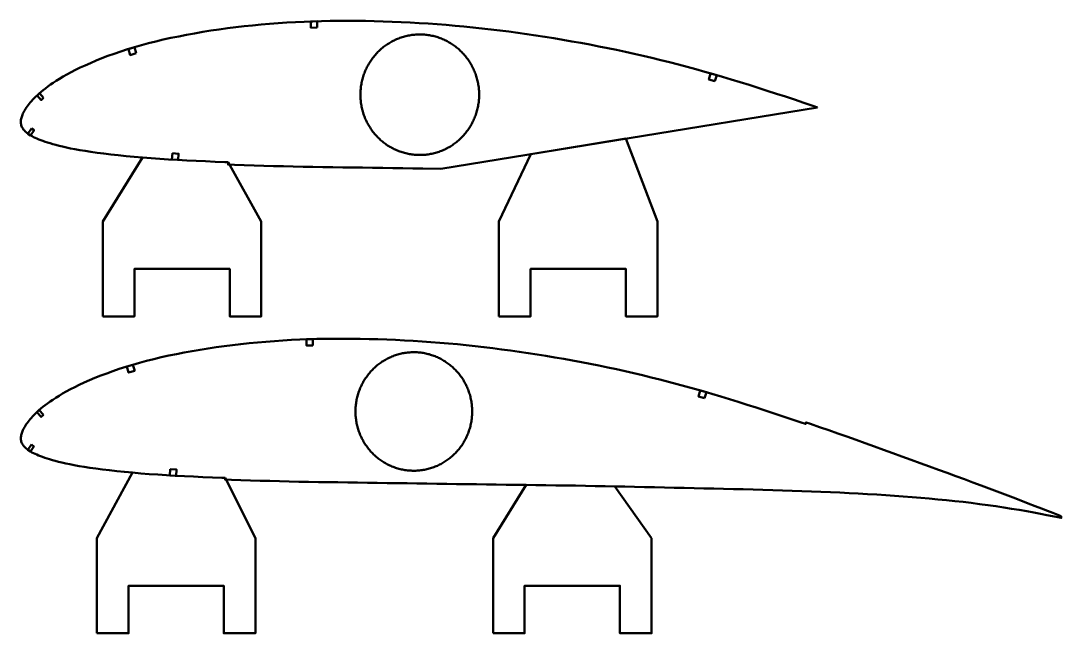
# Model space of a CAD drawing. Header units: metres. Extents: x -32 to 1074, y -15727 to -24.
# Drawn here: x -1 to 656, y -11240 to -10853 of the extents above; entities that cross this region are included whole.
import ezdxf

# ---------------------------------------------------------------- set-up
doc = ezdxf.new("R2010")
doc.units = ezdxf.units.M
doc.layers.add('Layer', color=7, linetype='Continuous', lineweight=50)

msp = doc.modelspace()

# ---------------------------------------------------------------- linework, layer by layer
at = {"layer": 'Layer', "color": 1}
for p, q in [((351.25, -10932.61), (351.25, -10933.11)), ((101.25, -10941.35), (101.25, -10941.85)), ((97.5, -11140.59), (97.5, -11141.09)), ((347.5, -11146.81), (347.5, -11147.31))]:
    msp.add_line(p, q, dxfattribs=at)
at = {"layer": 'Layer'}
for points in [[(502.25, -10907.99), (502.25, -10907.99), (499.34, -10907), (493.58, -10905.05), (487.82, -10903.12), (482.07, -10901.22), (476.32, -10899.35), (470.57, -10897.49), (464.83, -10895.65), (459.14, -10893.85), (453.48, -10892.09), (447.86, -10890.37), (442.26, -10888.69), (436.68, -10887.06), (431.12, -10885.47), (425.55, -10883.92), (420, -10882.4), (414.45, -10880.93), (408.91, -10879.5), (403.36, -10878.12), (397.8, -10876.77), (392.23, -10875.46), (386.65, -10874.18), (381.05, -10872.95), (375.45, -10871.75), (369.85, -10870.58), (364.23, -10869.46), (358.59, -10868.37), (352.94, -10867.32), (347.27, -10866.3), (341.59, -10865.32), (335.9, -10864.36), (330.21, -10863.45), (324.53, -10862.57), (318.84, -10861.73), (313.16, -10860.92), (307.49, -10860.16), (301.82, -10859.44), (296.15, -10858.75), (290.48, -10858.11), (284.81, -10857.5), (279.15, -10856.94), (273.49, -10856.42), (267.83, -10855.93), (262.17, -10855.49), (256.5, -10855.1), (250.83, -10854.74), (245.17, -10854.42), (239.5, -10854.14), (233.85, -10853.9), (228.2, -10853.7), (222.56, -10853.55), (216.93, -10853.43), (211.32, -10853.36), (205.73, -10853.33), (200.17, -10853.34), (194.65, -10853.4), (189.16, -10853.51), (183.69, -10853.68), (178.23, -10853.89), (172.77, -10854.16), (167.32, -10854.48), (161.89, -10854.84), (156.48, -10855.26), (151.09, -10855.72), (145.72, -10856.24), (140.39, -10856.8), (135.08, -10857.41), (129.82, -10858.08), (124.59, -10858.79), (119.41, -10859.56), (114.28, -10860.39), (109.18, -10861.27), (104.11, -10862.2), (99.11, -10863.17), (94.2, -10864.19), (89.39, -10865.24), (84.69, -10866.35), (80.07, -10867.52), (75.55, -10868.74), (71.12, -10870.01), (66.79, -10871.34), (62.56, -10872.7), (58.45, -10874.11), (54.47, -10875.55), (50.63, -10877.02), (46.93, -10878.5), (43.41, -10879.99), (40.06, -10881.46), (36.91, -10882.92), (33.95, -10884.36), (31.18, -10885.79), (28.59, -10887.19), (26.18, -10888.56), (23.93, -10889.89), (21.84, -10891.18), (19.92, -10892.44), (18.13, -10893.65), (16.49, -10894.83), (14.97, -10895.98), (13.56, -10897.09), (12.25, -10898.18), (11.04, -10899.22), (9.91, -10900.24), (8.87, -10901.23), (7.91, -10902.18), (7.02, -10903.11), (6.2, -10904.02), (5.43, -10904.9), (4.72, -10905.76), (4.07, -10906.6), (3.47, -10907.41), (2.91, -10908.22), (2.39, -10909), (1.93, -10909.74), (1.51, -10910.46), (1.13, -10911.21), (0.78, -10911.93), (0.48, -10912.6), (0.22, -10913.25), (0.01, -10913.91), (-0.17, -10914.57), (-0.32, -10915.2), (-0.43, -10915.82), (-0.5, -10916.44), (-0.54, -10916.99), (-0.54, -10917.55), (-0.5, -10918.11), (-0.41, -10918.69), (-0.26, -10919.27), (-0.06, -10919.84), (0.18, -10920.42), (0.48, -10920.98), (0.84, -10921.55), (1.26, -10922.1), (1.73, -10922.66), (2.26, -10923.2), (2.84, -10923.74), (3.48, -10924.26), (4.16, -10924.78), (4.91, -10925.28), (5.72, -10925.77), (6.6, -10926.26), (7.54, -10926.74), (8.56, -10927.22), (9.64, -10927.71), (10.79, -10928.19), (12.03, -10928.69), (13.34, -10929.18), (14.74, -10929.68), (16.25, -10930.18), (17.88, -10930.68), (19.65, -10931.19), (21.55, -10931.71), (23.6, -10932.25), (25.82, -10932.79), (28.22, -10933.34), (30.82, -10933.89), (33.65, -10934.43), (36.74, -10934.97), (40.09, -10935.52), (43.72, -10936.08), (47.62, -10936.63), (51.79, -10937.18), (56.23, -10937.71), (60.92, -10938.22), (65.86, -10938.72), (71, -10939.21), (76.29, -10939.68), (81.67, -10940.12), (87.15, -10940.52), (92.73, -10940.88), (98.44, -10941.2), (104.25, -10941.5), (110.14, -10941.79), (116.11, -10942.05), (122.16, -10942.29), (128.27, -10942.53), (130.32, -10942.6), (130.26, -10944.1), (134.35, -10944.26), (140.49, -10944.48), (146.63, -10944.68), (152.78, -10944.86), (158.97, -10945.02), (165.18, -10945.17), (171.4, -10945.32), (177.62, -10945.46), (183.83, -10945.59), (190.06, -10945.69), (196.31, -10945.79), (202.59, -10945.87), (208.89, -10945.97), (215.2, -10946.06), (221.52, -10946.16), (227.85, -10946.24), (234.2, -10946.33), (240.55, -10946.41), (246.9, -10946.5), (253.26, -10946.6), (264.45, -10946.76), (502.25, -10907.99)], [(502.25, -10907.99), (502.25, -10907.99), (499.34, -10907), (493.58, -10905.05), (487.82, -10903.12), (482.07, -10901.22), (476.32, -10899.35), (470.57, -10897.49), (464.83, -10895.65), (459.14, -10893.85), (453.48, -10892.09), (447.86, -10890.37), (442.26, -10888.69), (436.68, -10887.06), (431.12, -10885.47), (425.55, -10883.92), (420, -10882.4), (414.45, -10880.93), (408.91, -10879.5), (403.36, -10878.12), (397.8, -10876.77), (392.23, -10875.46), (386.65, -10874.18), (381.05, -10872.95), (375.45, -10871.75), (369.85, -10870.58), (364.23, -10869.46), (358.59, -10868.37), (352.94, -10867.32), (347.27, -10866.3), (341.59, -10865.32), (335.9, -10864.36), (330.21, -10863.45), (324.53, -10862.57), (318.84, -10861.73), (313.16, -10860.92), (307.49, -10860.16), (301.82, -10859.44), (296.15, -10858.75), (290.48, -10858.11), (284.81, -10857.5), (279.15, -10856.94), (273.49, -10856.42), (267.83, -10855.93), (262.17, -10855.49), (256.5, -10855.1), (250.83, -10854.74), (245.17, -10854.42), (239.5, -10854.14), (233.85, -10853.9), (228.2, -10853.7), (222.56, -10853.55), (216.93, -10853.43), (211.32, -10853.36), (205.73, -10853.33), (200.17, -10853.34), (194.65, -10853.4), (189.16, -10853.51), (183.69, -10853.68), (178.23, -10853.89), (172.77, -10854.16), (167.32, -10854.48), (161.89, -10854.84), (156.48, -10855.26), (151.09, -10855.72), (145.72, -10856.24), (140.39, -10856.8), (135.08, -10857.41), (129.82, -10858.08), (124.59, -10858.79), (119.41, -10859.56), (114.28, -10860.39), (109.18, -10861.27), (104.11, -10862.2), (99.11, -10863.17), (94.2, -10864.19), (89.39, -10865.24), (84.69, -10866.35), (80.07, -10867.52), (75.55, -10868.74), (71.12, -10870.01), (66.79, -10871.34), (62.56, -10872.7), (58.45, -10874.11), (54.47, -10875.55), (50.63, -10877.02), (46.93, -10878.5), (43.41, -10879.99), (40.06, -10881.46), (36.91, -10882.92), (33.95, -10884.36), (31.18, -10885.79), (28.59, -10887.19), (26.18, -10888.56), (23.93, -10889.89), (21.84, -10891.18), (19.92, -10892.44), (18.13, -10893.65), (16.49, -10894.83), (14.97, -10895.98), (13.56, -10897.09), (12.25, -10898.18), (11.04, -10899.22), (9.91, -10900.24), (8.87, -10901.23), (7.91, -10902.18), (7.02, -10903.11), (6.2, -10904.02), (5.43, -10904.9), (4.72, -10905.76), (4.07, -10906.6), (3.47, -10907.41), (2.91, -10908.22), (2.39, -10909), (1.93, -10909.74), (1.51, -10910.46), (1.13, -10911.21), (0.78, -10911.93), (0.48, -10912.6), (0.22, -10913.25), (0.01, -10913.91), (-0.17, -10914.57), (-0.32, -10915.2), (-0.43, -10915.82), (-0.5, -10916.44), (-0.54, -10916.99), (-0.54, -10917.55), (-0.5, -10918.11), (-0.41, -10918.69), (-0.26, -10919.27), (-0.06, -10919.84), (0.18, -10920.42), (0.48, -10920.98), (0.84, -10921.55), (1.26, -10922.1), (1.73, -10922.66), (2.26, -10923.2), (2.84, -10923.74), (3.48, -10924.26), (4.16, -10924.78), (4.91, -10925.28), (5.72, -10925.77), (6.6, -10926.26), (7.54, -10926.74), (8.56, -10927.22), (9.64, -10927.71), (10.79, -10928.19), (12.03, -10928.69), (13.34, -10929.18), (14.74, -10929.68), (16.25, -10930.18), (17.88, -10930.68), (19.65, -10931.19), (21.55, -10931.71), (23.6, -10932.25), (25.82, -10932.79), (28.22, -10933.34), (30.82, -10933.89), (33.65, -10934.43), (36.74, -10934.97), (40.09, -10935.52), (43.72, -10936.08), (47.62, -10936.63), (51.79, -10937.18), (56.23, -10937.71), (60.92, -10938.22), (65.86, -10938.72), (71, -10939.21), (76.29, -10939.68), (81.67, -10940.12), (87.15, -10940.52), (92.73, -10940.88), (98.44, -10941.2), (104.25, -10941.5), (110.14, -10941.79), (116.11, -10942.05), (122.16, -10942.29), (128.27, -10942.53), (130.32, -10942.6), (130.26, -10944.1), (134.35, -10944.26), (140.49, -10944.48), (146.63, -10944.68), (152.78, -10944.86), (158.97, -10945.02), (165.18, -10945.17), (171.4, -10945.32), (177.62, -10945.46), (183.83, -10945.59), (190.06, -10945.69), (196.31, -10945.79), (202.59, -10945.87), (208.89, -10945.97), (215.2, -10946.06), (221.52, -10946.16), (227.85, -10946.24), (234.2, -10946.33), (240.55, -10946.41), (246.9, -10946.5), (253.26, -10946.6), (264.45, -10946.76), (502.25, -10907.99)], [(288.71, -10900), (288.71, -10899.2), (288.68, -10898.4), (288.64, -10897.6), (288.58, -10896.81), (288.51, -10896.01), (288.42, -10895.22), (288.31, -10894.42), (288.19, -10893.63), (288.05, -10892.85), (287.89, -10892.06), (287.72, -10891.28), (287.53, -10890.51), (287.32, -10889.73), (287.1, -10888.97), (286.87, -10888.2), (286.62, -10887.45), (286.35, -10886.69), (286.07, -10885.95), (285.77, -10885.21), (285.45, -10884.47), (285.12, -10883.75), (284.78, -10883.03), (284.42, -10882.32), (284.05, -10881.61), (283.66, -10880.92), (283.26, -10880.23), (282.84, -10879.55), (282.41, -10878.88), (281.97, -10878.22), (281.51, -10877.57), (281.04, -10876.93), (280.56, -10876.3), (280.06, -10875.68), (279.55, -10875.07), (279.03, -10874.47), (278.49, -10873.88), (277.95, -10873.31), (277.39, -10872.74), (276.82, -10872.19), (276.24, -10871.65), (275.65, -10871.12), (275.05, -10870.61), (274.43, -10870.11), (273.81, -10869.62), (273.17, -10869.15), (272.53, -10868.68), (271.88, -10868.24), (271.22, -10867.8), (270.55, -10867.38), (269.87, -10866.98), (269.18, -10866.59), (268.49, -10866.21), (267.78, -10865.85), (267.07, -10865.51), (266.36, -10865.18), (265.63, -10864.86), (264.9, -10864.56), (264.17, -10864.28), (263.42, -10864.01), (262.68, -10863.76), (261.92, -10863.53), (261.17, -10863.31), (260.41, -10863.1), (259.64, -10862.92), (258.87, -10862.74), (258.1, -10862.59), (257.32, -10862.45), (256.55, -10862.33), (255.77, -10862.23), (254.98, -10862.14), (254.2, -10862.07), (253.41, -10862.01), (252.63, -10861.97), (251.84, -10861.95), (251.05, -10861.95), (250.27, -10861.96), (249.48, -10861.99), (248.69, -10862.04), (247.91, -10862.1), (247.13, -10862.18), (246.34, -10862.28), (245.56, -10862.39), (244.79, -10862.52), (244.01, -10862.67), (243.24, -10862.83), (242.48, -10863.01), (241.71, -10863.2), (240.95, -10863.41), (240.2, -10863.64), (239.45, -10863.89), (238.7, -10864.15), (237.97, -10864.42), (237.23, -10864.71), (236.51, -10865.02), (235.78, -10865.34), (235.07, -10865.68), (234.36, -10866.03), (233.67, -10866.4), (232.97, -10866.78), (232.29, -10867.18), (231.62, -10867.59), (230.95, -10868.02), (230.29, -10868.46), (229.65, -10868.91), (229.01, -10869.38), (228.38, -10869.86), (227.76, -10870.36), (227.15, -10870.87), (226.55, -10871.39), (225.97, -10871.92), (225.39, -10872.47), (224.83, -10873.02), (224.28, -10873.59), (223.74, -10874.17), (223.21, -10874.77), (222.69, -10875.37), (222.19, -10875.99), (221.7, -10876.61), (221.22, -10877.25), (220.76, -10877.89), (220.31, -10878.55), (219.87, -10879.21), (219.45, -10879.89), (219.04, -10880.57), (218.64, -10881.26), (218.26, -10881.96), (217.9, -10882.67), (217.55, -10883.39), (217.21, -10884.11), (216.89, -10884.84), (216.58, -10885.58), (216.29, -10886.32), (216.02, -10887.07), (215.76, -10887.82), (215.51, -10888.58), (215.28, -10889.35), (215.07, -10890.12), (214.88, -10890.89), (214.69, -10891.67), (214.53, -10892.45), (214.38, -10893.24), (214.25, -10894.03), (214.14, -10894.82), (214.04, -10895.61), (213.95, -10896.41), (213.89, -10897.2), (213.84, -10898), (213.81, -10898.8), (213.79, -10899.6), (213.79, -10900.4), (213.81, -10901.2), (213.84, -10902), (213.89, -10902.8), (213.95, -10903.59), (214.04, -10904.39), (214.14, -10905.18), (214.25, -10905.97), (214.38, -10906.76), (214.53, -10907.55), (214.69, -10908.33), (214.88, -10909.11), (215.07, -10909.88), (215.28, -10910.65), (215.51, -10911.42), (215.76, -10912.18), (216.02, -10912.93), (216.29, -10913.68), (216.58, -10914.42), (216.89, -10915.16), (217.21, -10915.89), (217.55, -10916.61), (217.9, -10917.33), (218.26, -10918.04), (218.64, -10918.74), (219.04, -10919.43), (219.45, -10920.11), (219.87, -10920.79), (220.31, -10921.45), (220.76, -10922.11), (221.22, -10922.75), (221.7, -10923.39), (222.19, -10924.01), (222.69, -10924.63), (223.21, -10925.23), (223.74, -10925.83), (224.28, -10926.41), (224.83, -10926.98), (225.39, -10927.53), (225.97, -10928.08), (226.55, -10928.61), (227.15, -10929.13), (227.76, -10929.64), (228.38, -10930.14), (229.01, -10930.62), (229.65, -10931.09), (230.29, -10931.54), (230.95, -10931.98), (231.62, -10932.41), (232.29, -10932.82), (232.97, -10933.22), (233.67, -10933.6), (234.36, -10933.97), (235.07, -10934.32), (235.78, -10934.66), (236.51, -10934.98), (237.23, -10935.29), (237.97, -10935.58), (238.7, -10935.85), (239.45, -10936.11), (240.2, -10936.36), (240.95, -10936.59), (241.71, -10936.8), (242.48, -10936.99), (243.24, -10937.17), (244.01, -10937.33), (244.79, -10937.48), (245.56, -10937.61), (246.34, -10937.72), (247.13, -10937.82), (247.91, -10937.9), (248.69, -10937.96), (249.48, -10938.01), (250.27, -10938.04), (251.05, -10938.05), (251.84, -10938.05), (252.63, -10938.03), (253.41, -10937.99), (254.2, -10937.93), (254.98, -10937.86), (255.77, -10937.77), (256.55, -10937.67), (257.32, -10937.55), (258.1, -10937.41), (258.87, -10937.26), (259.64, -10937.08), (260.41, -10936.9), (261.17, -10936.69), (261.92, -10936.47), (262.68, -10936.24), (263.42, -10935.99), (264.17, -10935.72), (264.9, -10935.44), (265.63, -10935.14), (266.36, -10934.82), (267.07, -10934.49), (267.78, -10934.15), (268.49, -10933.79), (269.18, -10933.41), (269.87, -10933.02), (270.55, -10932.62), (271.22, -10932.2), (271.88, -10931.76), (272.53, -10931.32), (273.17, -10930.85), (273.81, -10930.38), (274.43, -10929.89), (275.05, -10929.39), (275.65, -10928.88), (276.24, -10928.35), (276.82, -10927.81), (277.39, -10927.26), (277.95, -10926.69), (278.49, -10926.12), (279.03, -10925.53), (279.55, -10924.93), (280.06, -10924.32), (280.56, -10923.7), (281.04, -10923.07), (281.51, -10922.43), (281.97, -10921.78), (282.41, -10921.12), (282.84, -10920.45), (283.26, -10919.77), (283.66, -10919.08), (284.05, -10918.39), (284.42, -10917.68), (284.78, -10916.97), (285.12, -10916.25), (285.45, -10915.53), (285.77, -10914.79), (286.07, -10914.05), (286.35, -10913.31), (286.62, -10912.55), (286.87, -10911.8), (287.1, -10911.03), (287.32, -10910.27), (287.53, -10909.49), (287.72, -10908.72), (287.89, -10907.94), (288.05, -10907.15), (288.19, -10906.37), (288.31, -10905.58), (288.42, -10904.78), (288.51, -10903.99), (288.58, -10903.19), (288.64, -10902.4), (288.68, -10901.6), (288.71, -10900.8), (288.71, -10900)], [(656, -11166.1), (654.04, -11165.3), (650.87, -11164.08), (647.46, -11162.72), (643.72, -11161.27), (639.65, -11159.72), (635.27, -11158.05), (630.63, -11156.27), (625.78, -11154.42), (620.79, -11152.51), (615.75, -11150.61), (610.66, -11148.73), (605.51, -11146.78), (600.3, -11144.81), (594.99, -11142.84), (589.61, -11140.84), (584.12, -11138.84), (578.54, -11136.79), (572.86, -11134.71), (567.12, -11132.61), (561.34, -11130.5), (555.55, -11128.39), (549.74, -11126.28), (543.94, -11124.17), (538.15, -11122.08), (532.35, -11120), (526.57, -11117.92), (520.81, -11115.87), (515.07, -11113.84), (509.34, -11111.83), (503.62, -11109.84), (497.91, -11107.87), (495.09, -11106.9), (494.75, -11107.89), (491.88, -11106.92), (486.21, -11104.99), (480.54, -11103.1), (474.87, -11101.23), (469.2, -11099.38), (463.54, -11097.55), (457.89, -11095.74), (452.28, -11093.96), (446.71, -11092.23), (441.17, -11090.53), (435.66, -11088.88), (430.16, -11087.27), (424.68, -11085.71), (419.2, -11084.18), (413.72, -11082.69), (408.26, -11081.24), (402.8, -11079.83), (397.33, -11078.46), (391.86, -11077.14), (386.37, -11075.85), (380.87, -11074.59), (375.36, -11073.37), (369.85, -11072.19), (364.32, -11071.04), (358.79, -11069.94), (353.24, -11068.87), (347.67, -11067.83), (342.08, -11066.83), (336.48, -11065.86), (330.88, -11064.92), (325.28, -11064.02), (319.68, -11063.15), (314.08, -11062.32), (308.49, -11061.53), (302.9, -11060.78), (297.31, -11060.06), (291.72, -11059.39), (286.14, -11058.75), (280.56, -11058.16), (274.98, -11057.6), (269.41, -11057.09), (263.83, -11056.61), (258.25, -11056.18), (252.67, -11055.79), (247.09, -11055.43), (241.51, -11055.12), (235.93, -11054.84), (230.36, -11054.61), (224.8, -11054.41), (219.24, -11054.26), (213.69, -11054.15), (208.16, -11054.08), (202.66, -11054.05), (197.18, -11054.06), (191.75, -11054.12), (186.34, -11054.23), (180.95, -11054.39), (175.57, -11054.61), (170.19, -11054.87), (164.83, -11055.18), (159.48, -11055.54), (154.14, -11055.95), (148.83, -11056.41), (143.55, -11056.91), (138.29, -11057.47), (133.07, -11058.07), (127.88, -11058.72), (122.74, -11059.43), (117.63, -11060.19), (112.57, -11061), (107.55, -11061.87), (102.56, -11062.79), (97.64, -11063.75), (92.8, -11064.74), (88.07, -11065.78), (83.43, -11066.88), (78.88, -11068.03), (74.43, -11069.23), (70.06, -11070.48), (65.8, -11071.79), (61.63, -11073.13), (57.59, -11074.52), (53.67, -11075.94), (49.88, -11077.39), (46.24, -11078.85), (42.77, -11080.3), (39.48, -11081.76), (36.37, -11083.19), (33.46, -11084.62), (30.73, -11086.02), (28.18, -11087.4), (25.8, -11088.75), (23.58, -11090.06), (21.53, -11091.33), (19.63, -11092.57), (17.88, -11093.76), (16.26, -11094.92), (14.76, -11096.05), (13.37, -11097.15), (12.08, -11098.22), (10.89, -11099.25), (9.78, -11100.25), (8.76, -11101.22), (7.81, -11102.17), (6.93, -11103.08), (6.12, -11103.97), (5.37, -11104.84), (4.67, -11105.69), (4.03, -11106.51), (3.44, -11107.31), (2.89, -11108.11), (2.38, -11108.88), (1.92, -11109.61), (1.51, -11110.32), (1.14, -11111.05), (0.79, -11111.76), (0.49, -11112.42), (0.24, -11113.06), (0.03, -11113.71), (-0.15, -11114.36), (-0.29, -11114.98), (-0.4, -11115.58), (-0.47, -11116.19), (-0.51, -11116.74), (-0.51, -11117.29), (-0.47, -11117.84), (-0.38, -11118.4), (-0.23, -11118.97), (-0.04, -11119.54), (0.2, -11120.1), (0.49, -11120.66), (0.84, -11121.21), (1.25, -11121.76), (1.72, -11122.3), (2.24, -11122.84), (2.81, -11123.37), (3.44, -11123.88), (4.11, -11124.39), (4.85, -11124.88), (5.65, -11125.37), (6.51, -11125.84), (7.44, -11126.32), (8.44, -11126.79), (9.5, -11127.27), (10.64, -11127.75), (11.85, -11128.24), (13.15, -11128.73), (14.53, -11129.22), (16.02, -11129.71), (17.62, -11130.2), (19.36, -11130.71), (21.23, -11131.22), (23.25, -11131.74), (25.44, -11132.28), (27.8, -11132.82), (30.37, -11133.36), (33.16, -11133.9), (36.19, -11134.43), (39.5, -11134.97), (43.07, -11135.52), (46.91, -11136.06), (51.02, -11136.6), (55.39, -11137.12), (60.02, -11137.63), (64.88, -11138.12), (69.95, -11138.6), (75.15, -11139.06), (80.46, -11139.5), (85.85, -11139.89), (91.35, -11140.25), (96.97, -11140.56), (102.69, -11140.86), (108.5, -11141.14), (114.38, -11141.4), (120.34, -11141.64), (126.35, -11141.87), (128.37, -11141.95), (128.33, -11142.99), (132.36, -11143.15), (138.41, -11143.36), (144.45, -11143.56), (150.51, -11143.74), (156.61, -11143.9), (162.73, -11144.05), (168.86, -11144.2), (174.98, -11144.33), (181.1, -11144.46), (187.23, -11144.56), (193.39, -11144.65), (199.58, -11144.74), (205.78, -11144.83), (211.99, -11144.93), (218.22, -11145.02), (224.46, -11145.1), (230.71, -11145.19), (236.97, -11145.27), (243.23, -11145.36), (249.49, -11145.45), (255.75, -11145.54), (262, -11145.63), (268.25, -11145.72), (274.51, -11145.8), (280.77, -11145.88), (287.03, -11145.97), (293.29, -11146.06), (299.55, -11146.15), (305.81, -11146.23), (312.07, -11146.31), (318.32, -11146.39), (324.57, -11146.47), (330.82, -11146.56), (337.06, -11146.65), (343.29, -11146.74), (349.53, -11146.84), (355.75, -11146.95), (361.97, -11147.06), (368.19, -11147.18), (374.4, -11147.31), (380.63, -11147.45), (386.87, -11147.59), (393.12, -11147.72), (399.37, -11147.86), (405.61, -11147.99), (411.86, -11148.12), (418.1, -11148.27), (424.34, -11148.41), (430.58, -11148.56), (436.81, -11148.7), (443.03, -11148.85), (449.23, -11149), (455.43, -11149.16), (461.62, -11149.33), (467.82, -11149.51), (474.01, -11149.68), (480.18, -11149.86), (486.3, -11150.05), (492.37, -11150.25), (498.42, -11150.47), (504.44, -11150.7), (510.41, -11150.93), (516.31, -11151.2), (522.18, -11151.49), (528.03, -11151.82), (533.86, -11152.16), (539.64, -11152.49), (545.31, -11152.82), (550.87, -11153.21), (556.41, -11153.66), (561.95, -11154.12), (567.43, -11154.56), (572.84, -11155.03), (578.22, -11155.57), (583.58, -11156.1), (588.89, -11156.61), (594.13, -11157.14), (599.33, -11157.77), (604.57, -11158.44), (609.78, -11159.11), (614.86, -11159.79), (619.83, -11160.56), (624.76, -11161.38), (629.61, -11162.21), (634.29, -11163.02), (638.75, -11163.83), (642.96, -11164.63), (646.91, -11165.38), (650.59, -11166.1), (653.97, -11166.77), (656.06, -11167.21)], [(656, -11166.1), (654.04, -11165.3), (650.87, -11164.08), (647.46, -11162.72), (643.72, -11161.27), (639.65, -11159.72), (635.27, -11158.05), (630.63, -11156.27), (625.78, -11154.42), (620.79, -11152.51), (615.75, -11150.61), (610.66, -11148.73), (605.51, -11146.78), (600.3, -11144.81), (594.99, -11142.84), (589.61, -11140.84), (584.12, -11138.84), (578.54, -11136.79), (572.86, -11134.71), (567.12, -11132.61), (561.34, -11130.5), (555.55, -11128.39), (549.74, -11126.28), (543.94, -11124.17), (538.15, -11122.08), (532.35, -11120), (526.57, -11117.92), (520.81, -11115.87), (515.07, -11113.84), (509.34, -11111.83), (503.62, -11109.84), (497.91, -11107.87), (495.09, -11106.9), (494.75, -11107.89), (491.88, -11106.92), (486.21, -11104.99), (480.54, -11103.1), (474.87, -11101.23), (469.2, -11099.38), (463.54, -11097.55), (457.89, -11095.74), (452.28, -11093.96), (446.71, -11092.23), (441.17, -11090.53), (435.66, -11088.88), (430.16, -11087.27), (424.68, -11085.71), (419.2, -11084.18), (413.72, -11082.69), (408.26, -11081.24), (402.8, -11079.83), (397.33, -11078.46), (391.86, -11077.14), (386.37, -11075.85), (380.87, -11074.59), (375.36, -11073.37), (369.85, -11072.19), (364.32, -11071.04), (358.79, -11069.94), (353.24, -11068.87), (347.67, -11067.83), (342.08, -11066.83), (336.48, -11065.86), (330.88, -11064.92), (325.28, -11064.02), (319.68, -11063.15), (314.08, -11062.32), (308.49, -11061.53), (302.9, -11060.78), (297.31, -11060.06), (291.72, -11059.39), (286.14, -11058.75), (280.56, -11058.16), (274.98, -11057.6), (269.41, -11057.09), (263.83, -11056.61), (258.25, -11056.18), (252.67, -11055.79), (247.09, -11055.43), (241.51, -11055.12), (235.93, -11054.84), (230.36, -11054.61), (224.8, -11054.41), (219.24, -11054.26), (213.69, -11054.15), (208.16, -11054.08), (202.66, -11054.05), (197.18, -11054.06), (191.75, -11054.12), (186.34, -11054.23), (180.95, -11054.39), (175.57, -11054.61), (170.19, -11054.87), (164.83, -11055.18), (159.48, -11055.54), (154.14, -11055.95), (148.83, -11056.41), (143.55, -11056.91), (138.29, -11057.47), (133.07, -11058.07), (127.88, -11058.72), (122.74, -11059.43), (117.63, -11060.19), (112.57, -11061), (107.55, -11061.87), (102.56, -11062.79), (97.64, -11063.75), (92.8, -11064.74), (88.07, -11065.78), (83.43, -11066.88), (78.88, -11068.03), (74.43, -11069.23), (70.06, -11070.48), (65.8, -11071.79), (61.63, -11073.13), (57.59, -11074.52), (53.67, -11075.94), (49.88, -11077.39), (46.24, -11078.85), (42.77, -11080.3), (39.48, -11081.76), (36.37, -11083.19), (33.46, -11084.62), (30.73, -11086.02), (28.18, -11087.4), (25.8, -11088.75), (23.58, -11090.06), (21.53, -11091.33), (19.63, -11092.57), (17.88, -11093.76), (16.26, -11094.92), (14.76, -11096.05), (13.37, -11097.15), (12.08, -11098.22), (10.89, -11099.25), (9.78, -11100.25), (8.76, -11101.22), (7.81, -11102.17), (6.93, -11103.08), (6.12, -11103.97), (5.37, -11104.84), (4.67, -11105.69), (4.03, -11106.51), (3.44, -11107.31), (2.89, -11108.11), (2.38, -11108.88), (1.92, -11109.61), (1.51, -11110.32), (1.14, -11111.05), (0.79, -11111.76), (0.49, -11112.42), (0.24, -11113.06), (0.03, -11113.71), (-0.15, -11114.36), (-0.29, -11114.98), (-0.4, -11115.58), (-0.47, -11116.19), (-0.51, -11116.74), (-0.51, -11117.29), (-0.47, -11117.84), (-0.38, -11118.4), (-0.23, -11118.97), (-0.04, -11119.54), (0.2, -11120.1), (0.49, -11120.66), (0.84, -11121.21), (1.25, -11121.76), (1.72, -11122.3), (2.24, -11122.84), (2.81, -11123.37), (3.44, -11123.88), (4.11, -11124.39), (4.85, -11124.88), (5.65, -11125.37), (6.51, -11125.84), (7.44, -11126.32), (8.44, -11126.79), (9.5, -11127.27), (10.64, -11127.75), (11.85, -11128.24), (13.15, -11128.73), (14.53, -11129.22), (16.02, -11129.71), (17.62, -11130.2), (19.36, -11130.71), (21.23, -11131.22), (23.25, -11131.74), (25.44, -11132.28), (27.8, -11132.82), (30.37, -11133.36), (33.16, -11133.9), (36.19, -11134.43), (39.5, -11134.97), (43.07, -11135.52), (46.91, -11136.06), (51.02, -11136.6), (55.39, -11137.12), (60.02, -11137.63), (64.88, -11138.12), (69.95, -11138.6), (75.15, -11139.06), (80.46, -11139.5), (85.85, -11139.89), (91.35, -11140.25), (96.97, -11140.56), (102.69, -11140.86), (108.5, -11141.14), (114.38, -11141.4), (120.34, -11141.64), (126.35, -11141.87), (128.37, -11141.95), (128.33, -11142.99), (132.36, -11143.15), (138.41, -11143.36), (144.45, -11143.56), (150.51, -11143.74), (156.61, -11143.9), (162.73, -11144.05), (168.86, -11144.2), (174.98, -11144.33), (181.1, -11144.46), (187.23, -11144.56), (193.39, -11144.65), (199.58, -11144.74), (205.78, -11144.83), (211.99, -11144.93), (218.22, -11145.02), (224.46, -11145.1), (230.71, -11145.19), (236.97, -11145.27), (243.23, -11145.36), (249.49, -11145.45), (255.75, -11145.54), (262, -11145.63), (268.25, -11145.72), (274.51, -11145.8), (280.77, -11145.88), (287.03, -11145.97), (293.29, -11146.06), (299.55, -11146.15), (305.81, -11146.23), (312.07, -11146.31), (318.32, -11146.39), (324.57, -11146.47), (330.82, -11146.56), (337.06, -11146.65), (343.29, -11146.74), (349.53, -11146.84), (355.75, -11146.95), (361.97, -11147.06), (368.19, -11147.18), (374.4, -11147.31), (380.63, -11147.45), (386.87, -11147.59), (393.12, -11147.72), (399.37, -11147.86), (405.61, -11147.99), (411.86, -11148.12), (418.1, -11148.27), (424.34, -11148.41), (430.58, -11148.56), (436.81, -11148.7), (443.03, -11148.85), (449.23, -11149), (455.43, -11149.16), (461.62, -11149.33), (467.82, -11149.51), (474.01, -11149.68), (480.18, -11149.86), (486.3, -11150.05), (492.37, -11150.25), (498.42, -11150.47), (504.44, -11150.7), (510.41, -11150.93), (516.31, -11151.2), (522.18, -11151.49), (528.03, -11151.82), (533.86, -11152.16), (539.64, -11152.49), (545.31, -11152.82), (550.87, -11153.21), (556.41, -11153.66), (561.95, -11154.12), (567.43, -11154.56), (572.84, -11155.03), (578.22, -11155.57), (583.58, -11156.1), (588.89, -11156.61), (594.13, -11157.14), (599.33, -11157.77), (604.57, -11158.44), (609.78, -11159.11), (614.86, -11159.79), (619.83, -11160.56), (624.76, -11161.38), (629.61, -11162.21), (634.29, -11163.02), (638.75, -11163.83), (642.96, -11164.63), (646.91, -11165.38), (650.59, -11166.1), (653.97, -11166.77), (656.06, -11167.21)], [(284.33, -11100), (284.32, -11099.21), (284.29, -11098.43), (284.25, -11097.64), (284.2, -11096.86), (284.12, -11096.08), (284.03, -11095.3), (283.93, -11094.52), (283.81, -11093.74), (283.67, -11092.97), (283.52, -11092.2), (283.35, -11091.43), (283.16, -11090.67), (282.96, -11089.91), (282.74, -11089.15), (282.51, -11088.4), (282.26, -11087.66), (282, -11086.92), (281.72, -11086.18), (281.43, -11085.46), (281.12, -11084.73), (280.8, -11084.02), (280.46, -11083.31), (280.11, -11082.61), (279.74, -11081.92), (279.36, -11081.24), (278.96, -11080.56), (278.56, -11079.89), (278.13, -11079.23), (277.7, -11078.58), (277.25, -11077.95), (276.78, -11077.31), (276.31, -11076.69), (275.82, -11076.08), (275.32, -11075.49), (274.81, -11074.9), (274.28, -11074.32), (273.74, -11073.75), (273.2, -11073.2), (272.64, -11072.66), (272.06, -11072.13), (271.48, -11071.61), (270.89, -11071.1), (270.29, -11070.61), (269.67, -11070.13), (269.05, -11069.66), (268.42, -11069.21), (267.78, -11068.77), (267.13, -11068.34), (266.47, -11067.93), (265.8, -11067.53), (265.13, -11067.15), (264.44, -11066.78), (263.75, -11066.43), (263.05, -11066.09), (262.35, -11065.76), (261.64, -11065.45), (260.92, -11065.16), (260.2, -11064.88), (259.47, -11064.62), (258.73, -11064.37), (257.99, -11064.14), (257.25, -11063.92), (256.5, -11063.72), (255.75, -11063.54), (254.99, -11063.37), (254.23, -11063.22), (253.47, -11063.08), (252.71, -11062.96), (251.94, -11062.86), (251.17, -11062.77), (250.4, -11062.7), (249.63, -11062.65), (248.85, -11062.61), (248.08, -11062.59), (247.31, -11062.59), (246.53, -11062.6), (245.76, -11062.63), (244.99, -11062.67), (244.22, -11062.74), (243.45, -11062.81), (242.68, -11062.91), (241.91, -11063.02), (241.15, -11063.15), (240.39, -11063.29), (239.63, -11063.45), (238.87, -11063.63), (238.12, -11063.82), (237.38, -11064.03), (236.64, -11064.25), (235.9, -11064.49), (235.17, -11064.75), (234.44, -11065.02), (233.72, -11065.3), (233.01, -11065.61), (232.3, -11065.92), (231.6, -11066.25), (230.9, -11066.6), (230.22, -11066.96), (229.54, -11067.34), (228.86, -11067.73), (228.2, -11068.14), (227.55, -11068.55), (226.9, -11068.99), (226.26, -11069.43), (225.64, -11069.89), (225.02, -11070.37), (224.41, -11070.85), (223.81, -11071.35), (223.22, -11071.87), (222.65, -11072.39), (222.08, -11072.93), (221.53, -11073.47), (220.99, -11074.04), (220.45, -11074.61), (219.94, -11075.19), (219.43, -11075.78), (218.93, -11076.39), (218.45, -11077), (217.98, -11077.63), (217.53, -11078.26), (217.08, -11078.91), (216.65, -11079.56), (216.24, -11080.23), (215.84, -11080.9), (215.45, -11081.58), (215.07, -11082.27), (214.71, -11082.96), (214.37, -11083.67), (214.04, -11084.38), (213.72, -11085.09), (213.42, -11085.82), (213.14, -11086.55), (212.87, -11087.29), (212.61, -11088.03), (212.37, -11088.78), (212.15, -11089.53), (211.94, -11090.28), (211.74, -11091.05), (211.57, -11091.81), (211.41, -11092.58), (211.26, -11093.35), (211.13, -11094.13), (211.02, -11094.91), (210.92, -11095.69), (210.84, -11096.47), (210.77, -11097.25), (210.72, -11098.04), (210.69, -11098.82), (210.68, -11099.61), (210.68, -11100.39), (210.69, -11101.18), (210.72, -11101.96), (210.77, -11102.75), (210.84, -11103.53), (210.92, -11104.31), (211.02, -11105.09), (211.13, -11105.87), (211.26, -11106.65), (211.41, -11107.42), (211.57, -11108.19), (211.74, -11108.95), (211.94, -11109.72), (212.15, -11110.47), (212.37, -11111.22), (212.61, -11111.97), (212.87, -11112.71), (213.14, -11113.45), (213.42, -11114.18), (213.72, -11114.91), (214.04, -11115.62), (214.37, -11116.33), (214.71, -11117.04), (215.07, -11117.73), (215.45, -11118.42), (215.84, -11119.1), (216.24, -11119.77), (216.65, -11120.44), (217.08, -11121.09), (217.53, -11121.74), (217.98, -11122.37), (218.45, -11123), (218.93, -11123.61), (219.43, -11124.22), (219.94, -11124.81), (220.45, -11125.39), (220.99, -11125.96), (221.53, -11126.53), (222.08, -11127.07), (222.65, -11127.61), (223.22, -11128.13), (223.81, -11128.65), (224.41, -11129.15), (225.02, -11129.63), (225.64, -11130.11), (226.26, -11130.57), (226.9, -11131.01), (227.55, -11131.45), (228.2, -11131.86), (228.86, -11132.27), (229.54, -11132.66), (230.22, -11133.04), (230.9, -11133.4), (231.6, -11133.75), (232.3, -11134.08), (233.01, -11134.39), (233.72, -11134.7), (234.44, -11134.98), (235.17, -11135.25), (235.9, -11135.51), (236.64, -11135.75), (237.38, -11135.97), (238.12, -11136.18), (238.87, -11136.37), (239.63, -11136.55), (240.39, -11136.71), (241.15, -11136.85), (241.91, -11136.98), (242.68, -11137.09), (243.45, -11137.19), (244.22, -11137.26), (244.99, -11137.33), (245.76, -11137.37), (246.53, -11137.4), (247.31, -11137.41), (248.08, -11137.41), (248.85, -11137.39), (249.63, -11137.35), (250.4, -11137.3), (251.17, -11137.23), (251.94, -11137.14), (252.71, -11137.04), (253.47, -11136.92), (254.23, -11136.78), (254.99, -11136.63), (255.75, -11136.46), (256.5, -11136.28), (257.25, -11136.08), (257.99, -11135.86), (258.73, -11135.63), (259.47, -11135.38), (260.2, -11135.12), (260.92, -11134.84), (261.64, -11134.55), (262.35, -11134.24), (263.05, -11133.91), (263.75, -11133.57), (264.44, -11133.22), (265.13, -11132.85), (265.8, -11132.47), (266.47, -11132.07), (267.13, -11131.66), (267.78, -11131.23), (268.42, -11130.79), (269.05, -11130.34), (269.67, -11129.87), (270.29, -11129.39), (270.89, -11128.9), (271.48, -11128.39), (272.06, -11127.87), (272.64, -11127.34), (273.2, -11126.8), (273.74, -11126.25), (274.28, -11125.68), (274.81, -11125.1), (275.32, -11124.51), (275.82, -11123.92), (276.31, -11123.31), (276.78, -11122.69), (277.25, -11122.05), (277.7, -11121.42), (278.13, -11120.77), (278.56, -11120.11), (278.96, -11119.44), (279.36, -11118.76), (279.74, -11118.08), (280.11, -11117.39), (280.46, -11116.69), (280.8, -11115.98), (281.12, -11115.27), (281.43, -11114.54), (281.72, -11113.82), (282, -11113.08), (282.26, -11112.34), (282.51, -11111.6), (282.74, -11110.85), (282.96, -11110.09), (283.16, -11109.33), (283.35, -11108.57), (283.52, -11107.8), (283.67, -11107.03), (283.81, -11106.26), (283.93, -11105.48), (284.03, -11104.7), (284.12, -11103.92), (284.2, -11103.14), (284.25, -11102.36), (284.29, -11101.57), (284.32, -11100.79), (284.33, -11100)]]:
    msp.add_lwpolyline(points, close=True, dxfattribs=at)
for points in [[(186.54, -10857.59), (182.54, -10857.71), (182.42, -10853.71), (186.42, -10853.59), (186.54, -10857.59)], [(72.35, -10873.82), (68.52, -10874.99), (67.35, -10871.16), (71.18, -10870), (72.35, -10873.82)], [(437.52, -10891.47), (433.69, -10890.35), (434.81, -10886.51), (438.65, -10887.63), (437.52, -10891.47)], [(13.87, -10902.05), (12.39, -10903.39), (9.71, -10900.43), (11.19, -10899.09), (13.87, -10902.05)], [(6.17, -10921.31), (7.83, -10922.42), (5.61, -10925.74), (3.95, -10924.63), (6.17, -10921.31)], [(95.09, -10937), (99.08, -10937.23), (98.86, -10941.22), (94.86, -10941), (95.09, -10937)], [(183.79, -11058.31), (179.79, -11058.43), (179.67, -11054.43), (183.67, -11054.31), (183.79, -11058.31)], [(71.32, -11074.28), (67.5, -11075.45), (66.33, -11071.62), (70.15, -11070.46), (71.32, -11074.28)], [(431, -11091.69), (427.16, -11090.56), (428.28, -11086.72), (432.12, -11087.85), (431, -11091.69)], [(13.73, -11102.07), (12.25, -11103.41), (9.57, -11100.45), (11.05, -11099.11), (13.73, -11102.07)], [(6.11, -11120.91), (7.77, -11122.02), (5.55, -11125.35), (3.89, -11124.24), (6.11, -11120.91)], [(93.65, -11136.37), (97.64, -11136.6), (97.41, -11140.59), (93.42, -11140.36), (93.65, -11136.37)]]:
    msp.add_lwpolyline(points, dxfattribs=at)
at = {"layer": 'Layer', "color": 1}
for points in [[(301.25, -11040), (301.25, -10980), (321.25, -10937.5), (381.25, -10927.72), (401.25, -10980), (401.25, -11040), (381.3, -11040), (381.3, -11010), (321.2, -11010), (321.2, -11040)], [(51.25, -11040), (51.25, -10980), (76.29, -10939.68), (81.67, -10940.12), (87.15, -10940.52), (92.73, -10940.88), (98.44, -10941.2), (104.25, -10941.5), (110.14, -10941.79), (116.11, -10942.05), (122.16, -10942.29), (128.27, -10942.53), (130.32, -10942.6), (151.25, -10980), (151.25, -11040), (131.3, -11040), (131.3, -11010), (71.2, -11010), (71.2, -11040)], [(47.5, -11240), (47.5, -11180), (69.95, -11138.6), (75.15, -11139.06), (80.46, -11139.5), (85.85, -11139.89), (91.35, -11140.25), (96.97, -11140.56), (102.69, -11140.86), (108.5, -11141.14), (114.38, -11141.4), (120.34, -11141.64), (126.35, -11141.87), (128.37, -11141.95), (147.5, -11180), (147.5, -11240), (127.55, -11240), (127.55, -11210), (67.45, -11210), (67.45, -11240)], [(297.5, -11240), (297.5, -11180), (318.32, -11146.39), (324.57, -11146.47), (330.82, -11146.56), (337.06, -11146.65), (343.29, -11146.74), (349.53, -11146.84), (355.75, -11146.95), (361.97, -11147.06), (368.19, -11147.18), (374.4, -11147.31), (397.5, -11180), (397.5, -11240), (377.55, -11240), (377.55, -11210), (317.45, -11210), (317.45, -11240)]]:
    msp.add_lwpolyline(points, close=True, dxfattribs=at)

doc.saveas('drawing.dxf')
